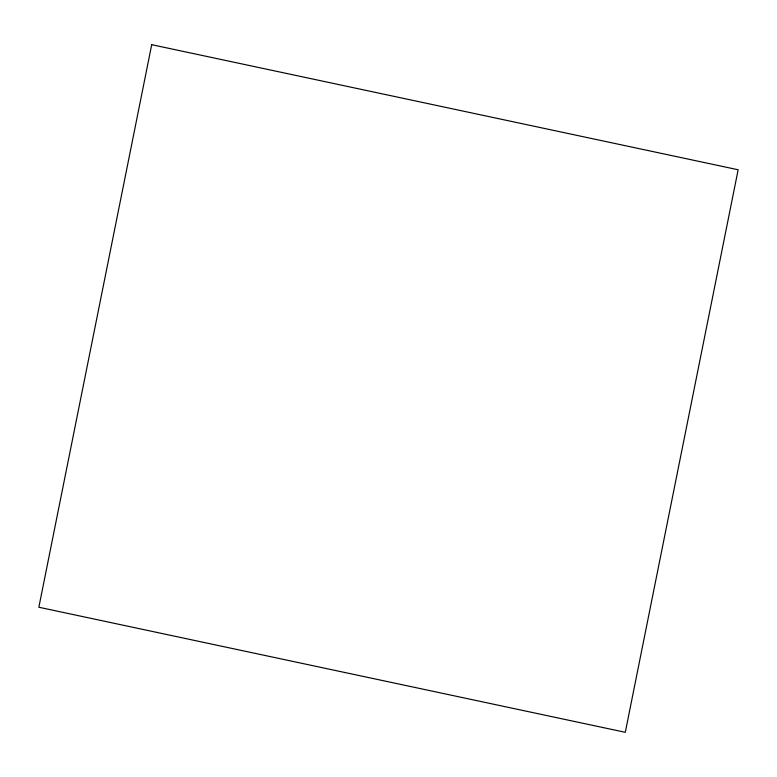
<?xml version="1.0" encoding="UTF-8"?>
<svg xmlns="http://www.w3.org/2000/svg" width="777" height="777" viewBox="0 0 777 777"><rect width="100%" height="100%" fill="white"/><g stroke="black" fill="none" stroke-linecap="round" stroke-linejoin="round"><path stroke-width="1.17" d="M151.709 44.687L38.85 607.235L625.291 732.313L738.15 169.765L151.709 44.687"/></g></svg>
